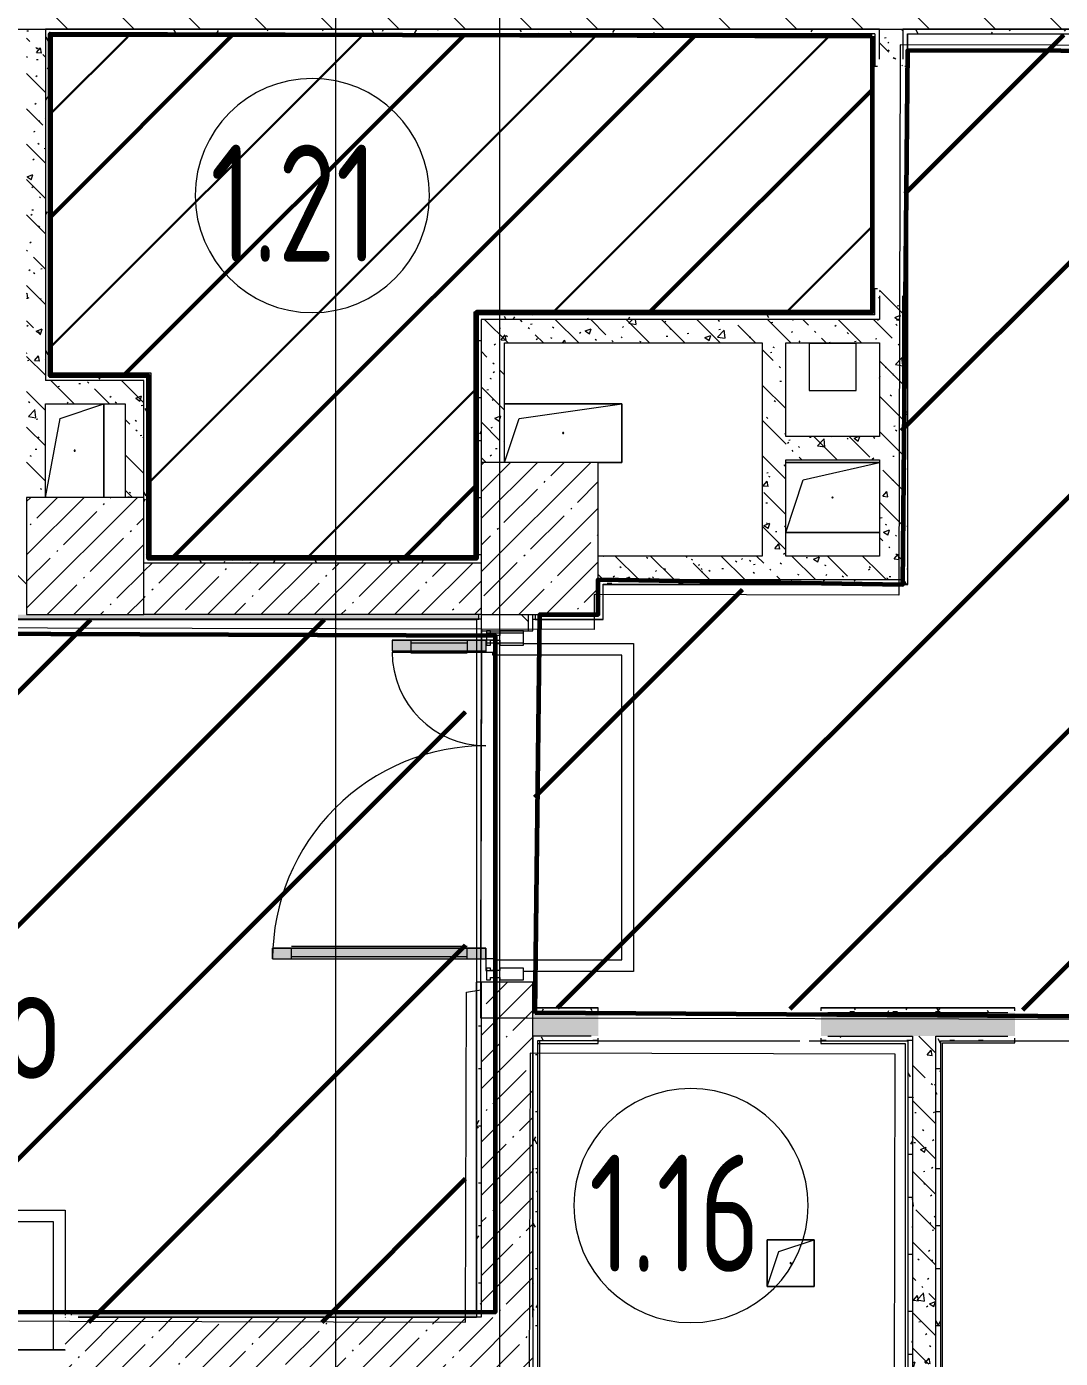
# Model space of a CAD drawing. Header units: millimetres. Extents: x -213911 to 415037, y -3642 to 107391.
# Drawn here: x 73605 to 78017, y 7588 to 13274 of the extents above; entities that cross this region are included whole.
import ezdxf

# ---------------------------------------------------------------- set-up
doc = ezdxf.new("R2010")
doc.units = ezdxf.units.MM
for name, color, linetype, lineweight in [('2)CF1', 5, 'Continuous', 30), ('7.3) Альбес', 5, 'Continuous', 50), ('7.5) Окраска потолка с инж комм.', 140, 'Continuous', 60), ('7.5.1) Окраска опуска черная', 140, 'Continuous', 60), ('7.5.1) Окраска опуска черная текст 1', 7, 'Continuous', 60), ('7.5.3) Окраска опуска зеленая ММП', 3, 'Continuous', 60), ('A-AREA-BNDY', 7, 'Continuous', 5), ('A-AREA-IDEN', 7, 'Continuous', 9), ('A-DETL-GENF', 7, 'Continuous', 9), ('A-FLOR', 7, 'Continuous', 9), ('A-GENM', 7, 'Continuous', 9), ('A-GLAZ-CWMG', 7, 'Continuous', 9), ('A-GLAZ-CWMG-1', 7, 'Continuous', 20), ('A-WALL', 7, 'Continuous', 5), ('I-WALL', 7, 'Continuous', 5), ('S-COLS', 7, 'Continuous', 9), ('S-COLS-1', 7, 'Continuous', 5), ('Оси', 7, 'Continuous', 9)]:
    doc.layers.add(name, color=color, linetype=linetype, lineweight=lineweight)
for name, color, linetype, lineweight, true_color in [('A-DOOR-1', 7, 'Continuous', 5, 0xc0c0c0), ('A-WALL-1', 9, 'Continuous', 5, 0x808080), ('A-WALL-FNSH-1', 9, 'Continuous', 5, 0x808080)]:
    doc.layers.add(name, color=color, linetype=linetype, lineweight=lineweight, true_color=true_color)
doc.layers.add('A-FLOR-PATT-1', color=7, linetype='Continuous', lineweight=9, true_color=0xeef6ff, transparency=0.5)
doc.styles.add('СПДС', font='ГОСТ тип А.ttf', dxfattribs={"width": 0.9})
pattern_1 = [(135, (64.7, -136.06), (-150.8683, -150.8683), [213.36, -35.56, 7.112, -35.56]), (135, (64.7, 14.71), (-150.8683, -150.8683), []), (50, (64.7, -136.06), (255.05767, -22.3145), [26.67, -293.37]), (355, (64.7, -136.06), (-49.3404, 267.4791), [21.336, -234.696]), (100.451, (85.96, -137.92), (205.7195, 245.16356), [22.666, -249.326]), (46.184, (64.7, -64.94), (379.511, -58.86), [40.005, -440.055]), (96.636, (96.33, -69.85), (332.3634, 346.3991), [33.999, -373.989]), (351.184, (64.7, -64.94), (332.3669, 346.3953), [32.004, -352.044]), (21, (100.26, -82.72), (212.26017, -143.1711), [26.67, -293.37]), (326, (100.26, -82.72), (86.5224, 257.8632), [21.336, -234.696]), (71.451, (117.95, -94.65), (298.78395, 114.6901), [22.666, -249.326]), (37.5, (64.7, -136.06), (4.32385, 118.37751), [6.706, -225.146, 6.706, -231.546, -235.585]), (37.5, (64.7, -136.06), (4.32385, 118.37751), [-470.103, 6.706, -228.879]), (7.5, (64.7, -136.06), (93.54758, 140.2533), [6.706, -129.134, 6.706, -219.812, -89.789]), (7.5, (64.7, -136.06), (93.54758, 140.2533), [-362.356, 6.706, -83.083]), (327.5, (-14.6, -136.06), (189.82734, -8.02019), [6.706, -82.194, 6.706, -270.662, -368.046]), (327.5, (-14.6, -136.06), (189.82734, -8.02019), [-366.268, 6.706, -361.34]), (317.5, (-50.16, -136.06), (207.38114, 35.59764), [6.706, -108.864, 6.706, -177.495, -261.366]), (317.5, (-50.16, -136.06), (207.38114, 35.59764), [-299.771, 6.706, -254.66])]
pattern_2 = [(45, (64.7, -136.06), (-114.04925, 114.04925), []), (45, (178.75, -136.06), (-114.04925, 114.04925), [201.612, -40.322, 6.706, -33.617])]
pattern_3 = [(135, (64.7, -136.06), (-141.42136, -141.42136), [])]
pattern_4 = [(0, (64.7, -136.06), (243.84, 60.96), [20.117, -162.763, 20.117, -162.763, -975.36]), (0, (64.7, -136.06), (243.84, 60.96), [-365.76, 20.117, -345.643, 20.117, -162.763, -426.72]), (0, (64.7, -136.06), (243.84, 60.96), [-914.4, 20.117, -101.803, 20.117, -284.683]), (120, (156.14, -105.58), (-174.71291, 180.691634), [20.117, -162.763, 20.117, -162.763, -975.36]), (120, (156.14, -105.58), (-174.71291, 180.691634), [-365.76, 20.117, -345.643, 20.117, -162.763, -426.72]), (120, (156.14, -105.58), (-174.71291, 180.691634), [-914.4, 20.117, -101.803, 20.117, -284.683]), (240, (186.62, 16.34), (-69.12709, -241.651634), [20.117, -162.763, 20.117, -162.763, -975.36]), (240, (186.62, 16.34), (-69.12709, -241.651634), [-365.76, 20.117, -345.643, 20.117, -162.763, -426.72]), (240, (186.62, 16.34), (-69.12709, -241.651634), [-914.4, 20.117, -101.803, 20.117, -284.683])]
pattern_5 = [(45, (38804.7, 11553.94), (-498.404, 498.404), [])]

# ---------------------------------------------------------------- blocks, each defined once
blk = doc.blocks.new('BSC_Колонна _Прямоугольная - 650х500-23287315-Объем проектирования 1 этажа')
at = {"layer": 'S-COLS-1'}
h = blk.add_hatch(dxfattribs=at)
h.set_pattern_fill('FP_82', color=256, style=0, pattern_type=2)
h.set_pattern_definition([(135, (11225, -75730), (-114.04925, -114.04925), []), (135, (11225, -75615.95), (-114.04925, -114.04925), [201.612, -40.322, 6.706, -33.617])])
h.paths.add_polyline_path([(325, 0.3), (325, 250), (-325, 250), (-325, -250), (325, -250), (325, -9.5)])
for p, q in [((325, 250), (-325, 250)), ((-325, 250), (-325, -250)), ((325, -250), (325, 250)), ((-325, -250), (325, -250))]:
    blk.add_line(p, q, dxfattribs=at)
blk = doc.blocks.new('BSC_Колонна _Прямоугольная - 500х500-V56-Объем проектирования 1 этажа')
at = {"layer": 'S-COLS-1'}
h = blk.add_hatch(dxfattribs=at)
h.set_pattern_fill('FP_83', color=256, style=0, pattern_type=2)
h.set_pattern_definition([(45, (-73790, -11150), (-114.04925, 114.04925), []), (45, (-73675.95, -11150), (-114.04925, 114.04925), [201.613, -40.323, 6.706, -33.617])])
h.paths.add_polyline_path([(250, -250), (250, 250), (-250, 250), (-250, -250), (157.5, -250)])
for p, q in [((250, 250), (-250, 250)), ((-250, 250), (-250, -250)), ((250, -250), (250, 250)), ((-250, -250), (250, -250))]:
    blk.add_line(p, q, dxfattribs=at)
blk = doc.blocks.new('Прямоугольный импост - Импост структурный с накладкой - 160мм Темный-32274804-Объем проектирования 1 этажа')
at = {"layer": 'A-GLAZ-CWMG-1'}
for p, q in [((-50, 40), (-50, 140)), ((-50, 140), (0, 140)), ((0, 140), (0, 40)), ((-40, 40), (-50, 40)), ((-50, -17), (-50, 0)), ((-50, 0), (-40, 0)), ((-40, 0), (-40, 40)), ((-10, 40), (-10, 0)), ((0, 40), (-10, 40)), ((-10, 0), (0, 0)), ((0, 0), (0, -17)), ((0, -17), (-50, -17))]:
    blk.add_line(p, q, dxfattribs=at)
blk = doc.blocks.new('Дверь_Витражная_остекление_ - ВВ-6 остекление-32274838-Объем проектирования 1 этажа')
at = {"layer": 'A-DETL-GENF'}
for p, q in [((-655, 930), (-610, 930)), ((-655, 930), (-655, 20)), ((-610, 930), (-655, 930)), ((-655, 930), (-655, 20)), ((-610, 930), (-610, 20)), ((-610, 20), (-610, 930)), ((-655, 850), (-610, 850)), ((-645, 850), (-645, 100)), ((-601, 850), (-601, 100)), ((705, 420), (660, 420)), ((660, 420), (660, 20)), ((705, 420), (660, 420)), ((660, 420), (660, 20)), ((705, 420), (705, 20)), ((705, 20), (705, 420)), ((651, 340), (651, 100)), ((705, 340), (660, 340)), ((695, 340), (695, 100)), ((-655, 100), (-610, 100)), ((705, 100), (660, 100)), ((-610, 20), (-655, 20)), ((-655, 20), (-610, 20))]:
    blk.add_line(p, q, dxfattribs=at)
at = {"layer": 'A-DOOR-1'}
for p, q in [((-655, 930), (-655, 20)), ((655, 420), (655, 20)), ((-655, 20), (-705, 20)), ((-705, 20), (-705, -20)), ((-655, -20), (-655, 20)), ((705, 20), (655, 20)), ((655, 20), (655, -20)), ((705, -20), (705, 20)), ((-705, -20), (-655, -20)), ((655, -20), (705, -20))]:
    blk.add_line(p, q, dxfattribs=at)
for centre, radius, start, end in [((-655, 20), 910, 360, 90), ((655, 20), 400, 90, 180)]:
    blk.add_arc(centre, radius, start, end, dxfattribs=at)
blk = doc.blocks.new('GM_Отверстие прямоугольное _в плите_ - Отверстие-V116-Объем проектирования 1 этажа')
at = {"layer": 'A-GENM'}
for p, q in [((-100, -100), (-100, 100)), ((-100, 100), (100, 100)), ((100, 100), (-100, 100)), ((-100, 100), (-100, -100)), ((-50, 50), (100, 100)), ((100, 100), (100, -100)), ((100, -100), (100, 100)), ((-100, -100), (-50, 50)), ((100, -100), (-100, -100)), ((-100, -100), (100, -100))]:
    blk.add_line(p, q, dxfattribs=at)
for start, end in [(360, 180), (180, 360)]:
    blk.add_arc((0, 0), 2.5, start, end, dxfattribs=at)
blk = doc.blocks.new('GM_Отверстие прямоугольное _в плите_ - Отверстие-23875750-Объем проектирования 1 этажа')
at = {"layer": 'A-GENM'}
for p, q in [((-62.5, 137.5), (125, 200)), ((125, 200), (125, -200)), ((125, -200), (125, 200)), ((-125, -200), (-62.5, 137.5))]:
    blk.add_line(p, q, dxfattribs=at)
for start, end in [(360, 180), (180, 360)]:
    blk.add_arc((0, 0), 2.5, start, end, dxfattribs=at)
blk = doc.blocks.new('GM_Отверстие прямоугольное _в плите_ - Отверстие-V122-Объем проектирования 1 этажа')
at = {"layer": 'A-GENM'}
for p, q in [((-250, 125), (250, 125)), ((250, 125), (-250, 125)), ((-187.5, 62.5), (250, 125)), ((250, 125), (250, -125)), ((250, -125), (250, 125)), ((-250, -125), (-187.5, 62.5)), ((250, -125), (150, -125)), ((150, -125), (250, -125))]:
    blk.add_line(p, q, dxfattribs=at)
for start, end in [(360, 180), (180, 360)]:
    blk.add_arc((0, 0), 2.5, start, end, dxfattribs=at)
blk = doc.blocks.new('GM_Отверстие прямоугольное _в плите_ - Отверстие-21959489-Объем проектирования 1 этажа')
at = {"layer": 'A-GENM'}
for p, q in [((-200, 150), (200, 150)), ((200, 150), (-200, 150)), ((-125, 75), (200, 150)), ((-200, -150), (-125, 75)), ((200, -150), (-200, -150)), ((-200, -150), (200, -150))]:
    blk.add_line(p, q, dxfattribs=at)
for start, end in [(360, 180), (180, 360)]:
    blk.add_arc((0, 0), 2.5, start, end, dxfattribs=at)
blk = doc.blocks.new('Прямоугольный импост - Импост структурный с накладкой - 160мм Темный-32274805-Объем проектирования 1 этажа')
at = {"layer": 'A-GLAZ-CWMG-1'}
for p, q in [((-25, 40), (-25, 140)), ((-25, 140), (25, 140)), ((25, 140), (25, 40)), ((-15, 40), (-25, 40)), ((-25, -17), (-25, 0)), ((-25, 0), (-15, 0)), ((-15, 0), (-15, 40)), ((15, 40), (15, 0)), ((25, 40), (15, 40)), ((15, 0), (25, 0)), ((25, 0), (25, -17)), ((25, -17), (-25, -17))]:
    blk.add_line(p, q, dxfattribs=at)
blk = doc.blocks.new('Прямоугольный импост - Импост структурный с накладкой - 160мм Темный-32274806-Объем проектирования 1 этажа')
at = {"layer": 'A-GLAZ-CWMG-1'}
for p, q in [((0, 140), (-50, 140)), ((-50, 140), (-50, 40)), ((0, 40), (0, 140)), ((-50, 40), (-40, 40)), ((-40, 0), (-50, 0)), ((-50, 0), (-50, -17)), ((-40, 40), (-40, 0)), ((-10, 0), (-10, 40)), ((-10, 40), (0, 40)), ((0, 0), (-10, 0)), ((0, -17), (0, 0)), ((-50, -17), (0, -17))]:
    blk.add_line(p, q, dxfattribs=at)
blk = doc.blocks.new('Марка_Помещения - Номер-25198446-Объем проектирования 1 этажа')
at = {"layer": 'A-AREA-IDEN'}
for start, end in [(360, 180), (180, 360)]:
    blk.add_arc((0, 0), 2.5, start, end, dxfattribs=at)

msp = doc.modelspace()

# ---------------------------------------------------------------- hatches: boundary and pattern name
at = {"layer": '2)CF1'}
h = msp.add_hatch(dxfattribs=at)
h.set_pattern_fill('ANSI31', color=256, scale=222)
h.paths.add_polyline_path([(77224.5, 13103), (77213.5, 12153), (77213.5, 12052.9), (75513.7, 12052.9), (75513.7, 11012.9), (74135.7, 11012.9), (74135.7, 11792.9), (73715.7, 11792.9), (73715.7, 13230.9), (77213.5, 13230.9), (77213.5, 13103)])
h = msp.add_hatch(dxfattribs=at)
h.set_pattern_fill('ANSI31', color=256, scale=222)
h.paths.add_polyline_path([(80357.1, 11440.2), (82585, 11434.9), (82621.7, 13213.9), (77365.5, 13242.9), (77327.5, 10847), (76065.7, 10892.9), (76065.7, 10763.9), (75764.7, 10743.9), (75785.2, 9084.9), (80714.7, 9063.9), (80677.2, 10693.9), (80414.7, 10763.9)])
h = msp.add_hatch(dxfattribs=at)
h.set_pattern_fill('ANSI31', color=256, scale=222)
h.set_pattern_definition(pattern_5)
h.paths.add_polyline_path([(75478.4, 7743.3), (42465.7, 7743.3), (42465.7, 10742.9), (75478.4, 10742.9)])
at = {"layer": '7.3) Альбес'}
h = msp.add_hatch(dxfattribs=at)
h.set_pattern_fill('ANSI31', color=256, scale=220)
h.paths.add_polyline_path([(77213.5, 13232.9), (77213.5, 12054.9), (75524.7, 12054.9), (75524.7, 11003.9), (74124.7, 11003.9), (74124.7, 11783.9), (73704.7, 11783.9), (73704.7, 13243.9)])
at = {"layer": '7.5) Окраска потолка с инж комм.'}
h = msp.add_hatch(dxfattribs=at)
h.set_pattern_fill('ANSI31', color=256, scale=222)
h.paths.add_polyline_path([(80357.1, 11440.2), (82585, 11434.9), (82621.7, 13213.9), (77365.5, 13242.9), (77327.5, 10847), (76065.7, 10892.9), (76065.7, 10763.9), (75764.7, 10743.9), (75785.2, 9084.9), (80714.7, 9063.9), (80677.2, 10693.9), (80414.7, 10763.9)])
h = msp.add_hatch(dxfattribs=at)
h.set_pattern_fill('ANSI31', color=256, scale=222)
h.set_pattern_definition(pattern_5)
h.paths.add_polyline_path([(75478.4, 7743.3), (42465.7, 7743.3), (42465.7, 10742.9), (75478.4, 10742.9)])
at = {"layer": 'A-FLOR-PATT-1'}
h = msp.add_hatch(color=256, dxfattribs=at)
h.paths.add_polyline_path([(75524.7, 9293.9), (75564.7, 9293.9), (75564.7, 9338.9), (75524.7, 9338.9)])
h.paths.add_polyline_path([(75544.7, 10608.9), (75564.7, 10608.9), (75564.7, 10653.9), (75524.7, 10653.9), (75524.7, 10608.9), (75534.7, 10608.9)])
h.paths.add_polyline_path([(82771.7, 11463.9), (82778.7, 11463.9), (82778.7, 11498.9), (82776, 11498.9), (82776, 11486.3), (82771.7, 11486.3)])
h.paths.add_polyline_path([(82778.7, 12878.9), (82778.7, 12913.9), (82771.7, 12913.9), (82771.7, 12886.3), (82776, 12886.3), (82776, 12878.9)])
h = msp.add_hatch(color=256, dxfattribs=at)
h.paths.add_polyline_path([(58284.7, 7783.9), (58284.7, 8671.9), (58244.7, 8671.9), (58244.7, 7783.9)])
h.paths.add_polyline_path([(59499.7, 7783.9), (59539.7, 7783.9), (59539.7, 8176.9), (59499.7, 8176.9), (59499.7, 7787.5)])
h.paths.add_polyline_path([(40739.7, 7783.9), (40739.7, 8124.6), (40729.7, 8122.5), (40729.7, 7783.9)])
h.paths.add_polyline_path([(39484.7, 7783.9), (39484.7, 8663.9), (39514.7, 8663.9), (39514.7, 8671.9), (39474.7, 8671.9), (39474.7, 7783.9)])
h.paths.add_polyline_path([(38584.7, 7883.9), (38601.7, 7883.9), (38601.7, 7928.9), (38584.7, 7928.9)])
h.paths.add_polyline_path([(40729.7, 8172.8), (40769.7, 8176.9), (40729.7, 8176.9)])
h.paths.add_polyline_path([(49599.7, 8173.6), (49639.7, 8176.9), (49599.7, 8176.9)])
h.paths.add_polyline_path([(48384.7, 8661.7), (48384.7, 8671.9), (48344.7, 8671.9), (48344.7, 8663.9)])
h.paths.add_polyline_path([(75031.2, 9293.9), (75524.7, 9293.9), (75524.7, 9338.9), (74654.7, 9338.9), (74654.7, 9293.9), (74665, 9293.9)])
h.paths.add_polyline_path([(38584.7, 9873.9), (38600.9, 9873.9), (38600.9, 9918.9), (38584.7, 9918.9)])
h.paths.add_polyline_path([(75380.8, 10608.9), (75524.7, 10608.9), (75524.7, 10653.9), (75164.7, 10653.9), (75164.7, 10608.9)])
at = {"layer": 'I-WALL'}
h = msp.add_hatch(dxfattribs=at)
h.set_pattern_fill('FP_23', color=256, style=0, pattern_type=2)
h.set_pattern_definition(pattern_3)
h.paths.add_polyline_path([(77344.5, 13263.9), (84764.7, 13263.9), (84764.7, 13463.9), (68714.7, 13463.9), (68714.7, 13263.9), (77286.3, 13263.9)])
h = msp.add_hatch(dxfattribs=at)
h.set_pattern_fill('FP_41', color=256, style=0, pattern_type=2)
h.set_pattern_definition(pattern_1)
h.paths.add_polyline_path([(73639, 11263.9), (73684.7, 11263.9), (73684.7, 13263.9), (73604.7, 13263.9), (73604.7, 11263.9), (73634.7, 11263.9)])
h = msp.add_hatch(dxfattribs=at)
h.set_pattern_fill('FP_191', color=256, style=0, pattern_type=2)
h.set_pattern_definition(pattern_4)
h.paths.add_polyline_path([(73684.7, 11783.9), (73704.7, 11783.9), (73704.7, 13263.9), (73684.7, 13263.9), (73684.7, 11863.9)])
h = msp.add_hatch(dxfattribs=at)
h.set_pattern_fill('FP_191', color=256, style=0, pattern_type=2)
h.set_pattern_definition(pattern_4)
h.paths.add_polyline_path([(76075.2, 13243.9), (77244.5, 13243.9), (77244.5, 13263.9), (73704.7, 13262.5), (73704.9, 13243.9), (75524.7, 13243.9)])
h = msp.add_hatch(dxfattribs=at)
h.set_pattern_fill('FP_41', color=256, style=0, pattern_type=2)
h.set_pattern_definition(pattern_1)
h.paths.add_polyline_path([(77244.5, 10913.9), (77344.5, 10913.9), (77344.5, 12155.1), (77244.5, 12155.1), (77244.5, 11013.9)])
h.paths.add_polyline_path([(77245.9, 13105.1), (77344.5, 13106.4), (77344.5, 13263.9), (77244.5, 13263.9), (77244.5, 13105.1)])
h = msp.add_hatch(dxfattribs=at)
h.set_pattern_fill('FP_191', color=256, style=0, pattern_type=2)
h.set_pattern_definition(pattern_4)
h.paths.add_polyline_path([(77347.3, 10913.9), (77364.5, 10914.3), (77364.5, 12155.1), (77352.5, 12155.1), (77352.5, 12125.1), (77344.5, 12125.1), (77344.5, 10913.9)])
h.paths.add_polyline_path([(77364.5, 13105.1), (77363.6, 13243.9), (77344.5, 13260.8), (77344.5, 13135.1), (77352.5, 13135.1), (77352.5, 13105.1)])
h.paths.add_polyline_path([(77364.5, 13243.9), (77364.5, 13263.9), (77344.5, 13263.9), (77347.8, 13260.7)])
h = msp.add_hatch(dxfattribs=at)
h.set_pattern_fill('FP_191', color=256, style=0, pattern_type=2)
h.set_pattern_definition(pattern_4)
h.paths.add_polyline_path([(81094.7, 13243.9), (82621.7, 13243.9), (82621.7, 13263.9), (77364.5, 13263.9), (77364.5, 13243.9), (80404.4, 13243.9)])
h = msp.add_hatch(dxfattribs=at)
h.set_pattern_fill('FP_191', color=256, style=0, pattern_type=2)
h.set_pattern_definition(pattern_4)
h.paths.add_polyline_path([(77224.5, 12023.9), (77244.5, 12023.9), (77244.5, 12125.1), (77236.5, 12125.1), (77236.5, 12155.1), (77224.5, 12155.1), (77224.5, 12042.8)])
h.paths.add_polyline_path([(77224.5, 13105.1), (77236.5, 13106.4), (77236.5, 13135.1), (77244.5, 13135.1), (77244.5, 13243.9), (77224.5, 13243.9), (77224.5, 13106.4)])
h = msp.add_hatch(dxfattribs=at)
h.set_pattern_fill('FP_191', color=256, style=0, pattern_type=2)
h.set_pattern_definition(pattern_4)
h.paths.add_polyline_path([(77224.5, 12023.9), (77222.3, 12043.9), (75524.7, 12043.9), (75524.7, 12023.9), (77212.2, 12023.9)])
h = msp.add_hatch(dxfattribs=at)
h.set_pattern_fill('FP_191', color=256, style=0, pattern_type=2)
h.set_pattern_definition(pattern_4)
h.paths.add_polyline_path([(75544.7, 11003.9), (75544.7, 12023.9), (75524.7, 12023.7), (75524.7, 11003.9)])
h = msp.add_hatch(dxfattribs=at)
h.set_pattern_fill('FP_41', color=256, style=0, pattern_type=2)
h.set_pattern_definition(pattern_1)
h.paths.add_polyline_path([(75544.7, 11923.9), (77244.5, 11923.9), (77244.5, 12023.9), (75544.7, 12023.9)])
h = msp.add_hatch(dxfattribs=at)
h.set_pattern_fill('FP_41', color=256, style=0, pattern_type=2)
h.set_pattern_definition(pattern_1)
h.paths.add_polyline_path([(75644.7, 11413.9), (75644.7, 11923.9), (75544.7, 11923.9), (75544.7, 11413.9)])
h = msp.add_hatch(dxfattribs=at)
h.set_pattern_fill('FP_41', color=256, style=0, pattern_type=2)
h.set_pattern_definition(pattern_1)
h.paths.add_polyline_path([(76844.5, 11013.9), (76844.5, 11923.9), (76744.5, 11923.9), (76745.4, 11013.9), (76790.6, 11013.9)])
h = msp.add_hatch(dxfattribs=at)
h.set_pattern_fill('FP_191', color=256, style=0, pattern_type=2)
h.set_pattern_definition(pattern_4)
h.paths.add_polyline_path([(74104.7, 11763.9), (74104.7, 11783.9), (73684.7, 11783.9), (73684.7, 11763.9), (74024.7, 11763.9)])
h = msp.add_hatch(dxfattribs=at)
h.set_pattern_fill('FP_191', color=256, style=0, pattern_type=2)
h.set_pattern_definition(pattern_4)
h.paths.add_polyline_path([(74104.7, 11003.9), (74124.7, 11004.1), (74124.7, 11783.9), (74104.7, 11783.9), (74104.7, 11004.4)])
h = msp.add_hatch(dxfattribs=at)
h.set_pattern_fill('FP_41', color=256, style=0, pattern_type=2)
h.set_pattern_definition(pattern_1)
h.paths.add_polyline_path([(73704.7, 11663.9), (74024.7, 11663.9), (74024.7, 11763.9), (73684.7, 11763.9), (73684.7, 11663.9)])
h = msp.add_hatch(dxfattribs=at)
h.set_pattern_fill('FP_41', color=256, style=0, pattern_type=2)
h.set_pattern_definition(pattern_1)
h.paths.add_polyline_path([(74104.7, 11263.9), (74104.7, 11763.9), (74024.7, 11763.9), (74024.7, 11263.9)])
h = msp.add_hatch(dxfattribs=at)
h.set_pattern_fill('FP_41', color=256, style=0, pattern_type=2)
h.set_pattern_definition(pattern_1)
h.paths.add_polyline_path([(77145.2, 11423.9), (77244.5, 11423.9), (77244.5, 11523.9), (76844.5, 11523.9), (76844.5, 11423.9), (77106.8, 11423.9)])
h = msp.add_hatch(dxfattribs=at)
h.set_pattern_fill('FP_191', color=256, style=0, pattern_type=2)
h.set_pattern_definition(pattern_4)
h.paths.add_polyline_path([(75544.7, 10983.9), (75544.7, 11003.9), (74104.7, 11003.9), (74104.7, 10983.9), (75524.7, 10983.9)])
h = msp.add_hatch(dxfattribs=at)
h.set_pattern_fill('FP_1', color=256, style=0, pattern_type=2)
h.set_pattern_definition(pattern_2)
h.paths.add_polyline_path([(75544.7, 10763.9), (75544.7, 10983.9), (74104.7, 10983.9), (74104.7, 10763.9), (75524.7, 10763.9)])
h = msp.add_hatch(dxfattribs=at)
h.set_pattern_fill('FP_41', color=256, style=0, pattern_type=2)
h.set_pattern_definition(pattern_1)
h.paths.add_polyline_path([(77244.5, 10913.9), (77244.5, 11013.9), (76044.7, 11013.9), (76044.7, 10913.9), (77145.2, 10913.9)])
h = msp.add_hatch(dxfattribs=at)
h.set_pattern_fill('FP_23', color=256, style=0, pattern_type=2)
h.set_pattern_definition(pattern_3)
h.paths.add_polyline_path([(73024.5, 10763.9), (73604.7, 10763.9), (73604.7, 10963.9), (72994.5, 10963.9), (72994.5, 10763.9)])
h.paths.add_polyline_path([(69683.5, 10763.9), (72044.5, 10763.9), (72044.5, 10963.9), (69683.5, 10963.9)])
h.paths.add_polyline_path([(66824.7, 10763.9), (68733.5, 10763.9), (68733.5, 10963.9), (66824.7, 10963.9)])
h.paths.add_polyline_path([(65759.9, 10763.9), (66624.7, 10763.9), (66624.7, 10963.9), (62224.7, 10963.9), (62224.7, 10763.9), (63696.9, 10763.9)])
h = msp.add_hatch(dxfattribs=at)
h.set_pattern_fill('FP_191', color=256, style=0, pattern_type=2)
h.set_pattern_definition(pattern_4)
h.paths.add_polyline_path([(76938.5, 10893.9), (77364.5, 10893.9), (77364.5, 10913.9), (76044.7, 10913.9), (76044.7, 10893.9), (76871.9, 10893.9)])
h = msp.add_hatch(dxfattribs=at)
h.set_pattern_fill('FP_191', color=256, style=0, pattern_type=2)
h.set_pattern_definition(pattern_4)
h.paths.add_polyline_path([(76064.7, 10763.9), (76064.7, 10892.9), (76044.7, 10893.4), (76044.7, 10763.9)])
h = msp.add_hatch(dxfattribs=at)
h.set_pattern_fill('FP_191', color=256, style=0, pattern_type=2)
h.set_pattern_definition(pattern_4)
h.paths.add_polyline_path([(75043.7, 10743.9), (75534.7, 10743.9), (75534.7, 10763.9), (73024.5, 10763.7), (73024.5, 10755.9), (72994.5, 10755.9), (72994.5, 10743.9), (74124.7, 10743.9)])
h.paths.add_polyline_path([(62024.7, 10743.9), (62024.7, 10763.9), (62004.7, 10763.9), (62004.7, 10743.9)])
h.paths.add_polyline_path([(62224.7, 10743.9), (68733.5, 10743.9), (68733.5, 10755.9), (68703.5, 10755.9), (68703.5, 10763.9), (62224.7, 10763.9)])
h.paths.add_polyline_path([(72044.5, 10743.9), (72044.5, 10755.9), (72014.5, 10755.9), (72014.5, 10763.9), (69713.5, 10763.9), (69713.5, 10755.9), (69683.5, 10755.9), (69683.5, 10743.9), (72014.5, 10743.9)])
h = msp.add_hatch(dxfattribs=at)
h.set_pattern_fill('FP_1', color=256, style=0, pattern_type=2)
h.set_pattern_definition(pattern_2)
h.paths.add_polyline_path([(75764.7, 7763.9), (75764.7, 9193.9), (75544.7, 9193.9), (75544.7, 7763.9)])
h.paths.add_polyline_path([(75744.7, 10693.9), (75764.7, 10693.9), (75764.7, 10763.9), (75744.7, 10763.9), (75744.7, 10721.5)])
h = msp.add_hatch(dxfattribs=at)
h.set_pattern_fill('FP_23', color=256, style=0, pattern_type=2)
h.set_pattern_definition(pattern_3)
h.paths.add_polyline_path([(75559.5, 10693.9), (75744.7, 10693.9), (75744.7, 10763.9), (75544.7, 10763.9), (75544.7, 10693.9)])
h = msp.add_hatch(dxfattribs=at)
h.set_pattern_fill('FP_191', color=256, style=0, pattern_type=2)
h.set_pattern_definition(pattern_4)
h.paths.add_polyline_path([(75524.7, 7763.9), (75544.7, 7763.9), (75544.7, 9193.9), (75524.7, 9193.9), (75524.7, 7783.9)])
h = msp.add_hatch(dxfattribs=at)
h.set_pattern_fill('FP_41', color=256, style=0, pattern_type=2)
h.set_pattern_definition(pattern_1)
h.paths.add_polyline_path([(81726, 8963.9), (81894.7, 8963.9), (81894.7, 9063.9), (80329.7, 9063.9), (80329.7, 8963.9), (81232.9, 8963.9)])
h.paths.add_polyline_path([(79165.2, 8963.9), (79229.7, 8963.9), (79229.7, 9063.9), (78922.7, 9063.9), (78922.7, 8963.9), (79145.5, 8963.9)])
h.paths.add_polyline_path([(77385.6, 8963.9), (77822.7, 8963.9), (77822.7, 9063.9), (76994.7, 9063.9), (76994.7, 8963.9), (77365.6, 8963.9)])
h.paths.add_polyline_path([(75784.7, 8963.9), (76044.7, 8963.9), (76044.7, 9063.9), (75764.7, 9063.9), (75764.7, 8963.9), (75774.7, 8963.9)])
h = msp.add_hatch(dxfattribs=at)
h.set_pattern_fill('FP_191', color=256, style=0, pattern_type=2)
h.set_pattern_definition(pattern_4)
h.paths.add_polyline_path([(80414.7, 9063.9), (80694.7, 9063.9), (80694.7, 9083.9), (80329.7, 9083.9), (80329.7, 9071.9), (80359.7, 9071.9), (80359.7, 9063.9)])
h.paths.add_polyline_path([(78952.7, 9063.9), (79199.7, 9063.9), (79199.7, 9071.9), (79229.7, 9071.9), (79229.7, 9083.9), (78922.7, 9083.9), (78922.7, 9071.9), (78952.7, 9071.9), (78952.7, 9065.9)])
h.paths.add_polyline_path([(77622.5, 9063.9), (77792.7, 9063.9), (77792.7, 9071.9), (77822.7, 9071.9), (77822.7, 9083.9), (76994.7, 9083.9), (76994.7, 9071.9), (77024.7, 9071.9), (77024.7, 9063.9), (77505.6, 9063.9)])
h.paths.add_polyline_path([(75774.7, 9063.9), (76014.7, 9063.9), (76014.7, 9071.9), (76044.7, 9071.9), (76044.7, 9083.9), (75774.7, 9083.9), (75774.7, 9073.9)])
h = msp.add_hatch(dxfattribs=at)
h.set_pattern_fill('FP_191', color=256, style=0, pattern_type=2)
h.set_pattern_definition(pattern_4)
h.paths.add_polyline_path([(75764.7, 7504.5), (75784.7, 7504.5), (75784.7, 8963.9), (75764.7, 8963.9), (75764.7, 7543.9)])
h = msp.add_hatch(dxfattribs=at)
h.set_pattern_fill('FP_191', color=256, style=0, pattern_type=2)
h.set_pattern_definition(pattern_4)
h.paths.add_polyline_path([(76044.7, 8943.9), (76044.7, 8955.9), (76014.7, 8955.9), (76014.7, 8963.9), (75784.7, 8963.9), (75784.9, 8943.9), (76014.7, 8943.9)])
h.paths.add_polyline_path([(77365.6, 8943.9), (77385.6, 8943.9), (77385.6, 8963.9), (77024.7, 8962.3), (77024.7, 8955.9), (76994.7, 8955.9), (76994.7, 8943.9), (77365.3, 8943.9)])
h = msp.add_hatch(dxfattribs=at)
h.set_pattern_fill('FP_191', color=256, style=0, pattern_type=2)
h.set_pattern_definition(pattern_4)
h.paths.add_polyline_path([(77385.6, 7484.5), (77385.6, 8943.9), (77365.6, 8943.3), (77365.6, 7484.5)])
h = msp.add_hatch(dxfattribs=at)
h.set_pattern_fill('FP_41', color=256, style=0, pattern_type=2)
h.set_pattern_definition(pattern_1)
h.paths.add_polyline_path([(77485.6, 6954.5), (77485.6, 8963.9), (77385.6, 8963.9), (77385.6, 6954.5)])
h = msp.add_hatch(dxfattribs=at)
h.set_pattern_fill('FP_191', color=256, style=0, pattern_type=2)
h.set_pattern_definition(pattern_4)
h.paths.add_polyline_path([(77485.6, 6854.5), (77505.6, 6854.5), (77505.6, 8963.9), (77485.6, 8963.9), (77485.6, 6954.5)])
h = msp.add_hatch(dxfattribs=at)
h.set_pattern_fill('FP_191', color=256, style=0, pattern_type=2)
h.set_pattern_definition(pattern_4)
h.paths.add_polyline_path([(79045.2, 8943.9), (79065.2, 8943.9), (79065.2, 8963.9), (78952.7, 8963.9), (78952.7, 8955.9), (78922.7, 8955.9), (78922.7, 8943.9), (78952.7, 8943.9)])
h.paths.add_polyline_path([(77505.6, 8943.9), (77822.7, 8943.9), (77822.7, 8955.9), (77792.7, 8955.9), (77792.7, 8963.9), (77505.6, 8963.9)])
h = msp.add_hatch(dxfattribs=at)
h.set_pattern_fill('FP_191', color=256, style=0, pattern_type=2)
h.set_pattern_definition(pattern_4)
h.paths.add_polyline_path([(75027.2, 7763.9), (75524.7, 7763.9), (75523.7, 7783.9), (73794.7, 7783.9), (73794.7, 7771.9), (73824.7, 7771.9), (73824.7, 7763.9), (74012.2, 7763.9)])
h.paths.add_polyline_path([(72189.1, 7763.9), (72314.7, 7763.9), (72314.7, 7771.9), (72344.7, 7771.9), (72344.7, 7783.9), (71724.7, 7783.9), (71724.7, 7771.9), (71754.7, 7771.9), (71754.7, 7763.9), (72144.7, 7763.9)])
h.paths.add_polyline_path([(70384.7, 7763.9), (70744.7, 7763.9), (70744.7, 7771.9), (70774.7, 7771.9), (70774.7, 7783.9), (69424.7, 7783.9), (69424.7, 7771.9), (69454.7, 7771.9), (69454.7, 7763.9), (70084.7, 7763.9)])
h.paths.add_polyline_path([(67899.7, 7763.9), (68294.7, 7763.9), (68294.7, 7771.9), (68324.7, 7771.9), (68324.7, 7783.9), (66924.7, 7783.9), (66924.7, 7771.9), (66954.7, 7771.9), (66954.7, 7763.9), (67823, 7763.9)])
h.paths.add_polyline_path([(60674.7, 7763.9), (65944.7, 7763.9), (65944.7, 7771.9), (65974.7, 7771.9), (65974.7, 7783.9), (60674.7, 7783.9)])
h.paths.add_polyline_path([(57507.7, 7763.9), (58174.7, 7763.9), (58174.7, 7783.9), (50774.7, 7783.9), (50774.7, 7763.9), (57244.7, 7763.9)])
h.paths.add_polyline_path([(47974.7, 7763.9), (48274.7, 7763.9), (48274.7, 7783.9), (41904.7, 7783.9), (41904.7, 7763.9), (47474.7, 7763.9)])
h.paths.add_polyline_path([(39104.7, 7763.9), (39404.7, 7763.9), (39404.7, 7783.9), (38825.7, 7783.9), (38824.7, 7763.9), (38940.1, 7763.9)])
h = msp.add_hatch(dxfattribs=at)
h.set_pattern_fill('FP_1', color=256, style=0, pattern_type=2)
h.set_pattern_definition(pattern_2)
h.paths.add_polyline_path([(73794.7, 7543.9), (75764.7, 7543.9), (75764.7, 7763.9), (73769.7, 7763.9), (73769.7, 7543.9)])
h.paths.add_polyline_path([(72344.7, 7543.9), (72369.7, 7543.9), (72369.7, 7763.9), (72144.7, 7763.9), (72144.7, 7543.9), (72314.7, 7543.9)])

# ---------------------------------------------------------------- linework, layer by layer
msp.add_lwpolyline([(72369.7, 7627.2), (73769.7, 7623.9)])
at = {"layer": '7.3) Альбес'}
msp.add_lwpolyline([(77213.5, 13232.9), (77213.5, 12054.9), (75524.7, 12054.9), (75524.7, 11003.9), (74124.7, 11003.9), (74124.7, 11783.9), (73704.7, 11783.9), (73704.7, 13243.9)], close=True, dxfattribs=at)
at = {"layer": '7.5) Окраска потолка с инж комм.'}
msp.add_lwpolyline([(75774.7, 9063.9), (75794.7, 10763.9), (76044.7, 10763.9), (76044.7, 10913.9), (77344.5, 10892.9), (77365.5, 13174), (82589.1, 13161.7), (82585, 11413.9), (80393.7, 11434.9), (80414.7, 10763.9), (80714.7, 10763.9), (80710.6, 9031)], close=True, dxfattribs=at)
msp.add_lwpolyline([(51717.2, 11530.5), (51715.4, 10763.9), (75604.7, 10673.9), (75604.7, 7784.9), (38854.7, 7763.9), (38785.8, 10093.9)], dxfattribs=at)
at = {"layer": '7.5.1) Окраска опуска черная'}
msp.add_lwpolyline([(75774.7, 9063.9), (75794.7, 10763.9), (76044.7, 10763.9), (76044.7, 10913.9), (77344.5, 10892.9), (77365.5, 13174), (82589.1, 13161.7), (82585, 11413.9), (80393.7, 11434.9), (80414.7, 10763.9), (80714.7, 10763.9), (80710.6, 9031)], close=True, dxfattribs=at)
msp.add_lwpolyline([(51717.2, 11530.5), (51715.4, 10763.9), (75604.7, 10673.9), (75604.7, 7784.9), (38854.7, 7763.9), (38785.8, 10093.9)], dxfattribs=at)
at = {"layer": '7.5.3) Окраска опуска зеленая ММП'}
msp.add_lwpolyline([(77213.5, 13232.9), (77213.5, 12054.9), (75524.7, 12054.9), (75524.7, 11003.9), (74124.7, 11003.9), (74124.7, 11783.9), (73704.7, 11783.9), (73704.7, 13243.9)], close=True, dxfattribs=at)
at = {"layer": 'A-AREA-BNDY', "flags": 128}
for points in [[(82584.9, 11376.6), (82589.2, 13184.6), (77333, 13197), (77327.5, 10847), (76027.2, 10850), (76026.8, 10700), (75546.3, 10701.2), (75545.9, 10548.7), (75542.4, 9042.2), (75742.9, 9041.7), (75742.9, 9042.7), (80651.4, 9031.2), (80655.3, 10689.2), (80355.3, 10689.9), (80356.9, 11381.9)], [(77308.6, 7469.6), (77311.9, 8887), (75753.1, 8890.7), (75749.7, 7473.3)]]:
    msp.add_lwpolyline(points, close=True, dxfattribs=at)
msp.add_lwpolyline([(65299.4, 7767.2), (65929.4, 7765.7), (65929.3, 7744.7), (66879.3, 7742.5), (66879.4, 7763.5), (68279.4, 7760.2), (68279.3, 7739.2), (69379.3, 7736.6), (69379.4, 7757.6), (70729.4, 7754.5), (70729.3, 7733.5), (71679.3, 7731.2), (71679.4, 7752.2), (72099.4, 7751.2), (75478.4, 7743.3), (75481.7, 9152.3), (75542.7, 9162.2), (75546.3, 10701.2), (61965.3, 10733)], dxfattribs=at)
at = {"layer": 'A-FLOR'}
for p, q in [((77364.5, 13243.9), (82621.7, 13243.9)), ((77364.5, 13106.4), (77364.5, 13242.9)), ((77364.5, 13105.1), (77364.5, 13055.1)), ((77364.5, 13015.1), (77364.5, 10893.9)), ((77364.5, 12155.1), (77352.5, 12155.1)), ((77145.2, 11920.9), (76945.2, 11920.9)), ((76945.2, 11920.9), (76945.2, 11720.9)), ((77145.2, 11720.9), (77145.2, 11920.9)), ((76945.2, 11720.9), (77145.2, 11720.9)), ((76064.7, 10893.9), (77364.5, 10893.9)), ((76064.7, 10743.9), (76064.7, 10892.9)), ((75524.7, 10743.9), (72986, 10743.9)), ((75524.7, 10743.9), (75524.7, 7783.9)), ((75544.7, 10743.9), (75524.7, 10743.9)), ((75764.7, 10743.9), (76064.7, 10743.9)), ((75604.7, 10640.2), (75624.7, 10640.2)), ((75724.7, 10640.2), (76194.8, 10640.2)), ((76194.8, 10640.2), (76194.8, 9240.2)), ((75594.8, 10590.2), (75594.8, 10603.9)), ((76144.8, 10590.2), (75594.8, 10590.2)), ((76144.8, 9290.2), (76144.8, 10590.2)), ((75604.7, 9290.2), (76144.8, 9290.2)), ((76194.8, 9240.2), (75724.7, 9240.2)), ((76044.7, 9083.9), (75764.7, 9083.9)), ((76044.7, 9071.9), (76044.7, 9083.9)), ((77822.7, 9083.9), (76994.7, 9083.9)), ((76994.7, 9083.9), (76994.7, 9071.9)), ((77822.7, 9071.9), (77822.7, 9083.9)), ((76044.7, 8943.9), (76044.7, 8955.9)), ((76044.7, 8943.9), (76904.7, 8943.9)), ((76944.7, 8943.9), (76994.7, 8943.9)), ((76994.7, 8955.9), (76994.7, 8943.9)), ((77822.7, 8943.9), (77822.7, 8955.9)), ((77822.7, 8943.9), (78832.7, 8943.9)), ((72369.6, 8221.4), (73769.6, 8221.4)), ((73769.6, 8221.4), (73769.6, 7771.9)), ((73719.6, 8171.4), (72419.6, 8171.4)), ((73719.6, 7623.9), (73719.6, 8171.4)), ((73769.7, 7783.9), (73769.7, 7771.9)), ((73769.7, 7783.9), (75523.7, 7783.9))]:
    msp.add_line(p, q, dxfattribs=at)
at = {"layer": 'A-WALL'}
for p, q in [((73704.7, 11783.9), (73704.7, 13243.9)), ((77224.5, 13243.9), (73704.7, 13243.9)), ((77224.5, 13243.9), (77224.5, 13105.1)), ((77364.5, 13242.9), (77364.5, 13243.9)), ((77364.5, 13106.4), (77364.5, 13105.1)), ((77224.5, 12043.9), (77224.5, 12155.1)), ((77224.5, 12043.9), (75524.7, 12043.9)), ((75524.7, 12023.9), (75524.7, 11003.9)), ((73704.7, 11783.9), (74104.7, 11783.9)), ((74124.7, 11003.9), (74124.7, 11783.9)), ((74124.7, 11003.9), (75524.7, 11003.9)), ((76064.7, 10892.9), (76064.7, 10893.9)), ((75744.7, 10763.9), (75744.7, 10693.9)), ((75544.7, 9193.9), (75544.7, 7763.9)), ((75764.7, 8963.9), (75764.7, 8963.9)), ((76014.7, 8963.9), (75764.7, 8963.9)), ((75795.7, 8943.9), (75784.7, 8943.9)), ((75784.7, 8943.9), (75784.7, 7504.5)), ((76994.7, 8943.9), (77365.6, 8943.9)), ((77024.7, 8963.9), (77385.6, 8963.9)), ((77365.6, 8943.9), (77365.6, 7504.5)), ((77505.6, 8943.9), (77822.7, 8943.9)), ((77505.6, 8943.9), (77505.6, 6834.5))]:
    msp.add_line(p, q, dxfattribs=at)
at = {"layer": 'A-WALL-1'}
for p, q in [((68704.7, 13263.9), (73684.7, 13263.9)), ((73684.7, 13263.9), (85174.7, 13263.9)), ((73684.7, 13263.9), (73684.7, 11763.9)), ((77244.5, 13263.9), (73684.7, 13263.9)), ((77244.5, 13135.1), (77244.5, 13263.9)), ((77344.5, 13263.9), (77344.5, 13135.1)), ((82621.7, 13263.9), (77344.5, 13263.9)), ((77224.5, 13105.1), (77236.5, 13105.1)), ((77352.5, 13105.1), (77364.5, 13105.1)), ((77236.5, 12155.1), (77224.5, 12155.1)), ((77244.5, 12125.1), (77244.5, 12023.9)), ((77344.5, 10913.9), (77344.5, 12125.1)), ((77244.5, 12023.9), (75544.7, 12023.9)), ((75544.7, 12023.9), (75544.7, 11413.9)), ((75644.7, 11923.9), (76744.5, 11923.9)), ((75644.7, 11413.9), (75644.7, 11923.9)), ((76744.5, 11923.9), (76744.5, 11013.9)), ((76844.5, 11923.9), (77244.5, 11923.9)), ((76844.5, 11523.9), (76844.5, 11923.9)), ((77244.5, 11923.9), (77244.5, 11523.9)), ((74104.7, 11763.9), (73684.7, 11763.9)), ((74104.7, 11263.9), (74104.7, 11763.9)), ((73684.7, 11263.9), (73684.7, 11663.9)), ((73684.7, 11663.9), (74024.7, 11663.9)), ((74024.7, 11663.9), (74024.7, 11263.9)), ((77244.5, 11523.9), (76844.5, 11523.9)), ((76844.5, 11013.9), (76844.5, 11423.9)), ((76844.5, 11423.9), (77244.5, 11423.9)), ((77244.5, 11423.9), (77244.5, 11013.9)), ((75544.7, 10983.9), (74104.7, 10983.9)), ((76744.5, 11013.9), (76044.7, 11013.9)), ((77244.5, 11013.9), (76844.5, 11013.9)), ((76044.7, 10913.9), (77344.5, 10913.9)), ((75544.7, 10763.9), (74104.7, 10763.9)), ((75534.7, 10743.9), (75534.7, 10763.9)), ((75544.7, 10763.9), (75544.7, 10693.9)), ((75764.7, 10693.9), (75764.7, 10763.9)), ((75774.7, 10763.9), (75774.7, 10743.9)), ((75524.7, 10743.9), (75534.7, 10743.9)), ((75544.7, 10693.9), (75764.7, 10693.9)), ((75764.7, 9193.9), (75524.7, 9193.9)), ((75764.7, 7763.9), (75764.7, 9193.9)), ((75764.7, 9063.9), (76014.7, 9063.9)), ((75774.7, 9083.9), (75774.7, 9063.9)), ((77792.7, 9063.9), (77024.7, 9063.9)), ((75764.7, 8963.9), (75764.7, 3923.9)), ((77385.6, 8963.9), (77385.6, 7484.5)), ((77485.6, 8963.9), (77792.7, 8963.9)), ((77485.6, 6854.5), (77485.6, 8963.9)), ((73794.7, 7783.9), (73794.7, 7771.9)), ((75544.7, 7763.9), (73824.7, 7763.9)), ((73824.7, 7763.9), (75524.7, 7763.9)), ((75524.7, 7783.9), (75524.7, 7763.9))]:
    msp.add_line(p, q, dxfattribs=at)
at = {"layer": 'A-WALL-FNSH-1'}
for p, q in [((73715.7, 13232.9), (77213.5, 13232.9)), ((73715.7, 11794.9), (73715.7, 13232.9)), ((77213.5, 13232.9), (77213.5, 13105.1)), ((77365.5, 13242.9), (82621.7, 13242.9)), ((77365.5, 13105.1), (77365.5, 13242.9)), ((77213.5, 13105.1), (77224.5, 13105.1)), ((77364.5, 13105.1), (77365.5, 13105.1)), ((77224.5, 12155.1), (77213.5, 12155.1)), ((77213.5, 12155.1), (77213.5, 12054.9)), ((77365.5, 12155.1), (77364.5, 12155.1)), ((77365.5, 10892.9), (77365.5, 12155.1)), ((75513.7, 12054.9), (75513.7, 11014.9)), ((77213.5, 12054.9), (75513.7, 12054.9)), ((75524.7, 12023.9), (75524.7, 12043.9)), ((74135.7, 11794.9), (73715.7, 11794.9)), ((74104.7, 11783.9), (74124.7, 11783.9)), ((74135.7, 11014.9), (74135.7, 11794.9)), ((75513.7, 11014.9), (74135.7, 11014.9)), ((76065.7, 10892.9), (77365.5, 10892.9)), ((76065.7, 10742.9), (76065.7, 10892.9)), ((72994.5, 10742.9), (75524.2, 10742.9)), ((75524.2, 10742.9), (75524.2, 10743.9)), ((75774.7, 10743.9), (75774.7, 10742.9)), ((75774.7, 10742.9), (76065.7, 10742.9)), ((75524.7, 9193.9), (75523.7, 9193.9)), ((75523.7, 9193.9), (75523.7, 7783.9)), ((76044.7, 9084.9), (75785.2, 9084.9)), ((75785.2, 9084.9), (75785.2, 9083.9)), ((76044.7, 9083.9), (76044.7, 9084.9)), ((77822.7, 9084.9), (76994.7, 9084.9)), ((76994.7, 9084.9), (76994.7, 9083.9)), ((77822.7, 9083.9), (77822.7, 9084.9)), ((75784.7, 8932.9), (76044.7, 8932.9)), ((75795.7, 7515.5), (75795.7, 8943.9)), ((76044.7, 8943.9), (75795.7, 8943.9)), ((76044.7, 8932.9), (76044.7, 8943.9)), ((76994.7, 8943.9), (76994.7, 8932.9)), ((76994.7, 8932.9), (77354.6, 8932.9)), ((77354.6, 8932.9), (77354.6, 7515.5)), ((77513.6, 8935.9), (77822.7, 8935.9)), ((77513.6, 6826.5), (77513.6, 8935.9)), ((77822.7, 8935.9), (77822.7, 8943.9)), ((75534.7, 7784.9), (73769.7, 7784.9)), ((73769.7, 7784.9), (73769.7, 7783.9)), ((73769.7, 7783.9), (75534.7, 7783.9)), ((75534.7, 7783.9), (75534.7, 7784.9))]:
    msp.add_line(p, q, dxfattribs=at)
at = {"layer": 'Оси'}
for points in [[(75624.7, -2042.3), (75624.7, 2957.7), (75624.7, 22442), (75624.7, 27442)], [(74924.7, -2042.3), (74924.7, 2957.7), (74924.7, 22262), (74924.7, 27262)]]:
    msp.add_lwpolyline(points, dxfattribs=at)

# ---------------------------------------------------------------- block references
at = {"layer": 'A-AREA-IDEN', "xscale": 199.9999999999999, "yscale": 199.9999999999999, "zscale": 199.9999999999999}
for p in [(74824.1, 12553.2), (76440, 8240.6)]:
    msp.add_blockref('Марка_Помещения - Номер-25198446-Объем проектирования 1 этажа', p, dxfattribs=at)
at = {"layer": 'A-DOOR-1', "rotation": 89.99999999999959}
msp.add_blockref('Дверь_Витражная_остекление_ - ВВ-6 остекление-32274838-Объем проектирования 1 этажа', (75584.7, 9948.9), dxfattribs=at)
at = {"layer": 'A-GENM'}
for name, p in [('GM_Отверстие прямоугольное _в плите_ - Отверстие-23875750-Объем проектирования 1 этажа', (73809.7, 11463.9)), ('GM_Отверстие прямоугольное _в плите_ - Отверстие-V122-Объем проектирования 1 этажа', (75894.7, 11538.9)), ('GM_Отверстие прямоугольное _в плите_ - Отверстие-21959489-Объем проектирования 1 этажа', (77044.5, 11263.9)), ('GM_Отверстие прямоугольное _в плите_ - Отверстие-V116-Объем проектирования 1 этажа', (76865.6, 7994.4))]:
    msp.add_blockref(name, p, dxfattribs=at)
at = {"layer": 'A-GLAZ-CWMG', "extrusion": (0, 0, -1), "rotation": 90.00000000000041}
for name, p in [('Прямоугольный импост - Импост структурный с накладкой - 160мм Темный-32274805-Объем проектирования 1 этажа', (-75584.7, 10668.9)), ('Прямоугольный импост - Импост структурный с накладкой - 160мм Темный-32274804-Объем проектирования 1 этажа', (-75584.7, 10683.9))]:
    msp.add_blockref(name, p, dxfattribs=at)
at = {"layer": 'A-GLAZ-CWMG', "rotation": 269.9999999999996}
msp.add_blockref('Прямоугольный импост - Импост структурный с накладкой - 160мм Темный-32274806-Объем проектирования 1 этажа', (75584.7, 9203.9), dxfattribs=at)
at = {"layer": 'S-COLS', "rotation": 270.0000000000007}
msp.add_blockref('BSC_Колонна _Прямоугольная - 650х500-23287315-Объем проектирования 1 этажа', (75794.7, 11088.9), dxfattribs=at)
at = {"layer": 'S-COLS'}
msp.add_blockref('BSC_Колонна _Прямоугольная - 500х500-V56-Объем проектирования 1 этажа', (73854.7, 11013.9), dxfattribs=at)

# ---------------------------------------------------------------- texts
at = {"layer": '7.5.1) Окраска опуска черная текст 1', "insert": (65870.4, 9279.4), "char_height": 500, "width": 8141.924, "attachment_point": 1, "style": 'СПДС'}
msp.add_mtext('штукатурка стен от отм. +3.000 до +3.880 от пола', dxfattribs=at)
at = {"layer": 'A-AREA-IDEN', "char_height": 500, "width": 1096.708, "attachment_point": 1, "style": 'СПДС'}
for s, insert in [('1.21', (74388, 12770.3)), ('1.16', (76004, 8457.7))]:
    msp.add_mtext(s, dxfattribs=dict(at, insert=insert))

doc.saveas('drawing.dxf')
